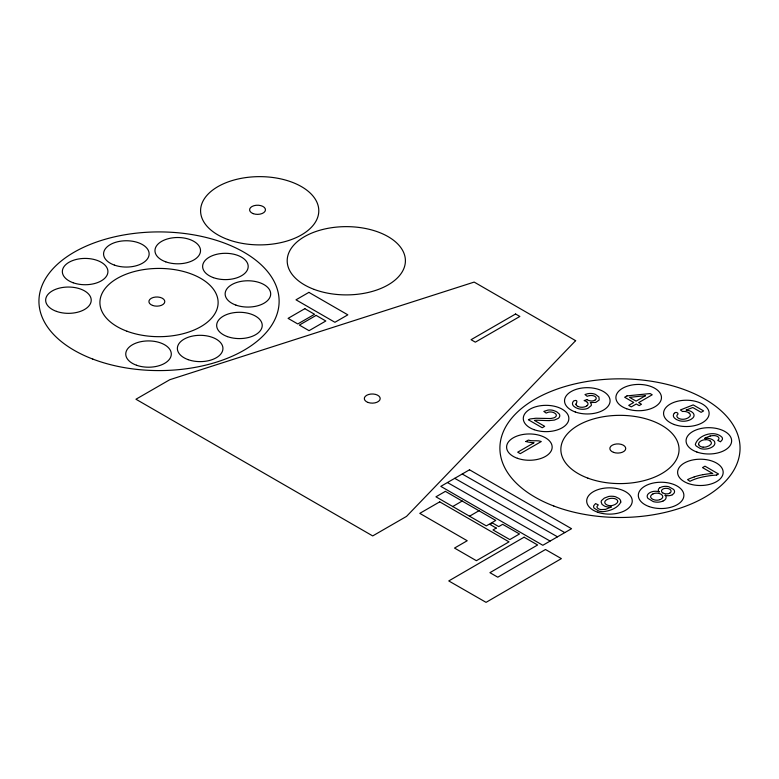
<?xml version="1.0" encoding="UTF-8"?>
<svg xmlns="http://www.w3.org/2000/svg" width="779" height="779" viewBox="0 0 779 779"><rect width="100%" height="100%" fill="white"/><g stroke="black" fill="none" stroke-linecap="round" stroke-linejoin="round"><path stroke-width="1.17" d="M674.312 413.298C675.656 411.088 679.863 413.415 677.155 415.09A5.385 3.106 0 0 0 676.893 416.161A5.638 3.252 0 0 0 678.782 418.381A5.833 3.369 0 0 0 682.423 419.268A6.953 4.012 0 0 0 683.086 419.268A6.631 3.827 0 0 0 685.978 418.79L687.497 418.177A11.042 6.378 0 0 0 688.344 417.7L689.736 416.551A5.872 3.389 0 0 0 689.23 413.143M586.85 405.801L586.47 406.063A7.469 4.314 0 0 1 585.779 406.443A6.076 3.506 0 0 1 577.765 406.375M452.57 506.623L462.22 501.004M469.455 516.263L479.114 510.644M525.835 441.547L528.318 440.116C532.544 441.635 537.422 439.862 541.288 441.527L520.275 453.66L517.704 452.18L534.073 442.725A22.562 13.019 0 0 1 525.883 441.498M716.534 475.151L718.53 474.002L704.985 466.183L702.512 467.604L712.766 473.525A42.105 24.305 0 0 0 702.999 474.693M660.241 499.514L660.485 499.397A7.508 4.333 0 0 0 661.381 498.881A5.95 3.437 0 0 0 661.352 494.451A7.644 4.411 0 0 0 660.68 494.061L660.446 493.944A5.804 3.35 0 0 0 652.948 493.925M662.919 501.014L662.199 501.325A8.374 4.84 0 0 1 658.109 502.153A9.572 5.521 0 0 1 657.194 502.163A8.91 5.141 0 0 1 653.201 501.559L648.031 498.453A8.832 5.102 0 0 1 647.222 496.661A9.484 5.472 0 0 1 647.232 495.863A8.462 4.888 0 0 1 648.683 493.477L649.55 492.854A10.887 6.29 0 0 1 650.397 492.377A7.586 4.382 0 0 1 659.238 491.822M710.166 436.006L705.764 437.749A35.815 20.673 0 0 0 704.596 438.382L707.4 438.295A7.712 4.45 0 0 1 708.968 438.48L709.942 438.704A8.579 4.947 0 0 1 712.464 439.707L713.583 440.495A7.936 4.586 0 0 1 714.635 441.82C715.94 444.77 712.707 447.049 710.312 447.954A11.14 6.436 0 0 1 706.719 448.928L704.849 449.094A8.306 4.801 0 0 1 703.028 449.035A8.569 4.947 0 0 1 700.165 448.441L696.251 446.055A8.9 5.141 0 0 1 695.335 444.381C698.062 435.072 714.538 429.726 721.967 437.233A7.439 4.294 0 0 1 722.25 439.746L720.497 441.781L717.741 440.417A10.779 6.222 0 0 0 718.559 439.541L718.939 438.781A3.379 1.957 0 0 0 718.978 438.587A5.073 2.931 0 0 0 714.859 435.646A8.413 4.859 0 0 0 710.195 436.036M589.479 395.547L587.103 396.287L584.99 394.534L587.678 393.726A8.403 4.849 0 0 1 595.448 394.388L598.944 396.978L599.197 400.007L595.721 402.422L590.278 402.5L591.329 403.999L591.28 405.528L587.97 408.264A8.598 4.966 0 0 1 583.812 409.228L583.344 409.248A10.331 5.969 0 0 1 582.39 409.257A9.514 5.492 0 0 1 577.843 408.527L576.207 407.855A13.097 7.566 0 0 1 575.097 407.242L573.724 406.19A8.803 5.083 0 0 1 572.526 404.106A8.939 5.161 0 0 1 573.87 400.825C577.716 399.413 577.258 401.896 575.944 404.174M549.098 420.592L554.405 420.085L558.222 418.401A7.673 4.431 0 0 0 559.76 416.035A8.647 4.995 0 0 0 559.75 415.304A8.014 4.625 0 0 0 559.127 413.863L557.034 412.052A15.239 8.793 0 0 0 555.924 411.429L553.207 410.406A7.956 4.596 0 0 0 547.89 410.114L543.82 411.409L546.196 413.084L547.978 412.315A5.258 3.038 0 0 1 553.304 412.461L554.015 412.782A8.228 4.752 0 0 1 554.697 413.162L555.086 413.415A5.414 3.126 0 0 1 556.313 415.275A5.083 2.931 0 0 1 554.629 417.515A5.589 3.223 0 0 1 553.509 417.943L551.201 418.42A12.318 7.108 0 0 1 550.14 418.518L535.942 418.245L530.46 418.907A6.475 3.739 0 0 0 528.376 419.764L542.213 427.749L544.677 426.327L534.413 420.397A11.909 6.875 0 0 1 537.276 420.222L545.962 420.553A50.518 29.164 0 0 0 549.098 420.602M703.155 447.127L704.343 447.156A6.057 3.496 0 0 0 706.465 446.844L708.51 446.075A11.481 6.631 0 0 0 709.348 445.607L710.73 444.478A5.794 3.34 0 0 0 711.354 443.124A5.482 3.165 0 0 0 710.107 440.972M454.732 478.325L557.501 536.809M447.497 482.561L550.071 541.045M462.278 474.031L564.736 532.573M586.879 399.608L584.123 400.591A10.555 6.096 0 0 1 586.694 401.711M689.22 413.143L688.821 412.841A8.277 4.771 0 0 0 688.354 412.549A6.349 3.661 0 0 0 682.501 411.497L680.418 409.939L693.193 404.905L703.593 410.913L701.139 412.334L692.794 407.514L686.036 410.105A9.845 5.687 0 0 1 691.343 411.604L692.502 412.461A8.715 5.034 0 0 1 693.992 414.866A9.884 5.706 0 0 1 694.031 415.402A8.949 5.161 0 0 1 692.862 417.953L691.392 419.092A13.214 7.624 0 0 1 690.311 419.696L689.941 419.871A10.672 6.164 0 0 1 684.468 421.196L682.793 421.215A8.91 5.141 0 0 1 679.191 420.66L676.873 419.725A13.525 7.809 0 0 1 675.763 419.063L674.439 417.972A8.608 4.966 0 0 1 674.283 413.289M617.65 501.101L617.669 501.618A6.066 3.506 0 0 1 617.017 503.01L615.605 504.169A11.354 6.553 0 0 1 614.777 504.626L612.791 505.376A5.677 3.282 0 0 1 611.018 505.649A5.463 3.155 0 0 1 606.987 504.938A6.826 3.944 0 0 1 606.325 504.558A5.794 3.34 0 0 1 604.796 502.251A6.066 3.506 0 0 1 605.984 500.274L606.617 499.826A10.127 5.852 0 0 1 607.416 499.378L608.584 498.881A6.748 3.895 0 0 1 611.418 498.326A7.303 4.216 0 0 1 612.401 498.317L613.024 498.346A5.326 3.077 0 0 1 617.689 501.101M662.637 492.834A4.771 2.756 0 0 1 662.948 489.046A4.489 2.59 0 0 1 666.23 488.336A4.878 2.814 0 0 1 670.68 490.088A4.878 2.814 0 0 1 669.726 493.126M662.715 492.795A6.612 3.817 0 0 0 663.26 493.117A4.703 2.717 0 0 0 669.784 493.165M652.968 493.944A7.167 4.138 0 0 0 652.51 494.188A6.651 3.837 0 0 0 650.913 495.717A5.297 3.058 0 0 0 650.855 497.528A6.592 3.807 0 0 0 652.987 499.378A5.794 3.34 0 0 0 660.28 499.543M659.092 491.919A6.67 3.856 0 0 1 659.901 487.625M665.237 495.22A8.228 4.752 0 0 1 663.026 501.101M672.491 494.753A6.573 3.798 0 0 1 665.013 495.298M672.306 494.636A8.326 4.81 0 0 0 672.842 494.295A7.225 4.168 0 0 0 674.468 492.124L674.497 491.9A8.491 4.908 0 0 0 674.497 491.198A7.848 4.528 0 0 0 673.582 489.416L668.849 486.778A7.634 4.411 0 0 0 665.772 486.339A8.18 4.723 0 0 0 664.984 486.359A7.118 4.109 0 0 0 661.176 487.167L660.874 487.303A8.54 4.927 0 0 0 660.105 487.722M716.524 475.102A42.67 24.636 0 0 0 706.942 476.173A48.834 28.19 0 0 0 696.621 478.559A38.405 22.172 0 0 0 689.912 481.334L687.575 479.621A39.028 22.533 0 0 1 694.225 476.943M694.186 476.904A44.432 25.649 0 0 1 702.979 474.664M698.705 444.702A6.066 3.506 0 0 1 698.948 442.852A8.55 4.937 0 0 1 701.499 440.651L702.298 440.31A5.989 3.457 0 0 1 705.17 439.736A6.427 3.71 0 0 1 705.784 439.746M703.135 447.204A5.434 3.135 0 0 1 698.773 444.702M705.842 439.619A5.794 3.34 0 0 1 710.097 440.875M589.547 395.654A4.947 2.853 0 0 1 595.331 396.725A4.947 2.853 0 0 1 594.961 400.231M594.815 400.153A6.232 3.603 0 0 1 594.367 400.396L593.423 400.747A3.846 2.22 0 0 1 591.397 400.971L590.862 400.922A7.615 4.392 0 0 1 587.054 399.705M586.645 401.73A5.599 3.233 0 0 1 586.899 405.82M577.804 406.346A7.001 4.041 0 0 1 577.385 406.112A5.414 3.126 0 0 1 575.905 404.174M620.736 502.241C617.562 508.317 609.577 511.082 603.034 511.657A9.095 5.249 0 0 1 600.804 511.511A8.997 5.2 0 0 1 598.739 511.053L594.075 508.103A7.323 4.226 0 0 1 593.617 506.876A7.225 4.168 0 0 1 593.802 505.629L595.575 503.585L598.272 504.88L596.996 506.535A3.953 2.279 0 0 0 596.948 507.032A5.297 3.058 0 0 0 600.901 509.573L605.556 509.378L611.398 506.934A8.092 4.664 0 0 1 608.857 507.032L608.341 506.993A9.134 5.278 0 0 1 606.783 506.778A8.024 4.635 0 0 1 604.455 506.048L602.07 504.422L601.135 502.007A8.676 5.005 0 0 1 601.612 500.469L604.3 498.102L608.526 496.515A8.929 5.151 0 0 1 611.301 496.233L613.151 496.311A8.501 4.908 0 0 1 615.683 496.836L618.877 498.443A9.348 5.395 0 0 1 620.191 499.836A9.786 5.648 0 0 1 620.581 500.615A9.173 5.297 0 0 1 620.736 502.241M575.632 340.666L406.521 516.399L372.703 535.923L135.955 399.238L169.783 379.714L474.168 282.086L575.632 340.666M496.233 528.055L493 529.934L509.826 539.584L519.486 533.966L502.65 524.325L498.735 526.604L492.542 523.03L490.04 524.481L496.233 528.055M524.082 537.208L448.762 580.939L486.057 602.352L561.377 558.621L545.485 549.497L497.781 577.19L489.923 572.672L537.617 544.988L524.082 537.208M308.903 292.368L296.001 299.818L334.921 322.292L347.833 314.843L308.903 292.368M304.842 308.679L288.084 318.368L297.773 323.957L314.541 314.278L304.842 308.679M316.138 315.398L299.37 325.077L309.059 330.676L325.826 320.997L316.138 315.398M515.581 313.995L471.061 339.702L475.336 342.166L519.856 316.459L515.581 313.995M469.513 469.795L440.807 486.369L542.827 545.281L571.543 528.707L469.513 469.795M445.393 491.364L435.948 496.817L486.3 525.883L495.746 520.44L445.393 491.364M439.716 501.851L419.793 513.361L467.215 540.743L454.517 548.065L476.388 560.695L509.018 541.863L439.716 501.851M627.007 395.888L624.651 397.251L633.736 402.49L628.721 405.382L631.292 406.872L636.307 403.98L639.131 405.606L641.487 404.252L638.663 402.616L652.218 394.787L650.124 393.58L627.007 395.888M645.528 395.683L636.092 401.136L629.539 397.348L645.528 395.683M368.039 402.451A7.946 4.586 0 0 0 380.191 398.731A7.946 4.586 0 0 0 368.535 394.515A7.946 4.586 0 0 0 368.039 402.451M152.518 305.417A7.946 4.586 0 0 0 164.788 301.824A7.946 4.586 0 0 0 153.259 297.481A7.946 4.586 0 0 0 152.518 305.417M56.448 311.376A22.786 13.155 0 0 0 91.211 300.597A22.786 13.155 0 0 0 57.665 288.6A22.786 13.155 0 0 0 56.448 311.376M73.138 282.758A22.786 13.155 0 0 0 107.911 271.978A22.786 13.155 0 0 0 74.356 259.982A22.786 13.155 0 0 0 73.138 282.758M126.977 331.231A59.107 34.13 0 0 0 218.052 304.229A59.107 34.13 0 0 0 132.011 272.192A59.107 34.13 0 0 0 126.977 331.231M114.367 265.094A22.786 13.155 0 0 0 149.13 254.305A22.786 13.155 0 0 0 115.574 242.318A22.786 13.155 0 0 0 114.367 265.094M165.742 261.841A22.786 13.155 0 0 0 200.515 251.062A22.786 13.155 0 0 0 166.959 239.075A22.786 13.155 0 0 0 165.742 261.841M213.417 277.645A22.786 13.155 0 0 0 248.18 266.866A22.786 13.155 0 0 0 214.634 254.869A22.786 13.155 0 0 0 213.417 277.645M235.92 305.105A22.786 13.155 0 0 0 270.683 294.326A22.786 13.155 0 0 0 237.128 282.339A22.786 13.155 0 0 0 235.92 305.105M227.458 336.625A22.786 13.155 0 0 0 262.221 325.846A22.786 13.155 0 0 0 228.666 313.849A22.786 13.155 0 0 0 227.458 336.625M188.167 359.655A22.786 13.155 0 0 0 222.93 348.875A22.786 13.155 0 0 0 189.375 336.879A22.786 13.155 0 0 0 188.167 359.655M136.529 365.244A22.786 13.155 0 0 0 171.292 354.464A22.786 13.155 0 0 0 137.747 342.478A22.786 13.155 0 0 0 136.529 365.244M92.818 359.09A120.083 69.331 0 0 0 278.901 305.426A120.083 69.331 0 0 0 105.369 239.221A120.083 69.331 0 0 0 92.818 359.09M314.258 289.447A59.107 34.13 0 0 0 405.333 262.455A59.107 34.13 0 0 0 319.293 230.409A59.107 34.13 0 0 0 314.258 289.447M227.643 239.445A59.107 34.13 0 0 0 318.718 212.443A59.107 34.13 0 0 0 232.687 180.407A59.107 34.13 0 0 0 227.643 239.445M253.185 213.631A7.946 4.586 0 0 0 265.454 210.038A7.946 4.586 0 0 0 253.935 205.705A7.946 4.586 0 0 0 253.185 213.631M517.392 458.295A22.786 13.155 0 0 0 552.155 447.516A22.786 13.155 0 0 0 518.6 435.519A22.786 13.155 0 0 0 517.392 458.295M534.082 429.677A22.786 13.155 0 0 0 568.845 418.898A22.786 13.155 0 0 0 535.29 406.901A22.786 13.155 0 0 0 534.082 429.677M575.311 412.003A22.786 13.155 0 0 0 610.074 401.224A22.786 13.155 0 0 0 576.518 389.237A22.786 13.155 0 0 0 575.311 412.003M626.686 408.761A22.786 13.155 0 0 0 661.449 397.981A22.786 13.155 0 0 0 627.893 385.985A22.786 13.155 0 0 0 626.686 408.761M674.361 424.565A22.786 13.155 0 0 0 709.124 413.785A22.786 13.155 0 0 0 675.568 401.789A22.786 13.155 0 0 0 674.361 424.565M696.864 452.024A22.786 13.155 0 0 0 731.627 441.245A22.786 13.155 0 0 0 698.072 429.248A22.786 13.155 0 0 0 696.864 452.024M688.402 483.545A22.786 13.155 0 0 0 723.165 472.765A22.786 13.155 0 0 0 689.61 460.769A22.786 13.155 0 0 0 688.402 483.545M649.111 506.574A22.786 13.155 0 0 0 683.874 495.795A22.786 13.155 0 0 0 650.319 483.798A22.786 13.155 0 0 0 649.111 506.574M597.474 512.163A22.786 13.155 0 0 0 632.236 501.384A22.786 13.155 0 0 0 598.681 489.397A22.786 13.155 0 0 0 597.474 512.163M553.762 505.999A120.083 69.331 0 0 0 739.836 452.346A120.083 69.331 0 0 0 566.314 386.141A120.083 69.331 0 0 0 553.762 505.999M587.911 478.15A59.107 34.13 0 0 0 678.986 451.148A59.107 34.13 0 0 0 592.955 419.112A59.107 34.13 0 0 0 587.911 478.15M613.453 452.336A7.946 4.586 0 0 0 625.722 448.743A7.946 4.586 0 0 0 614.203 444.4A7.946 4.586 0 0 0 613.453 452.336"/></g></svg>
